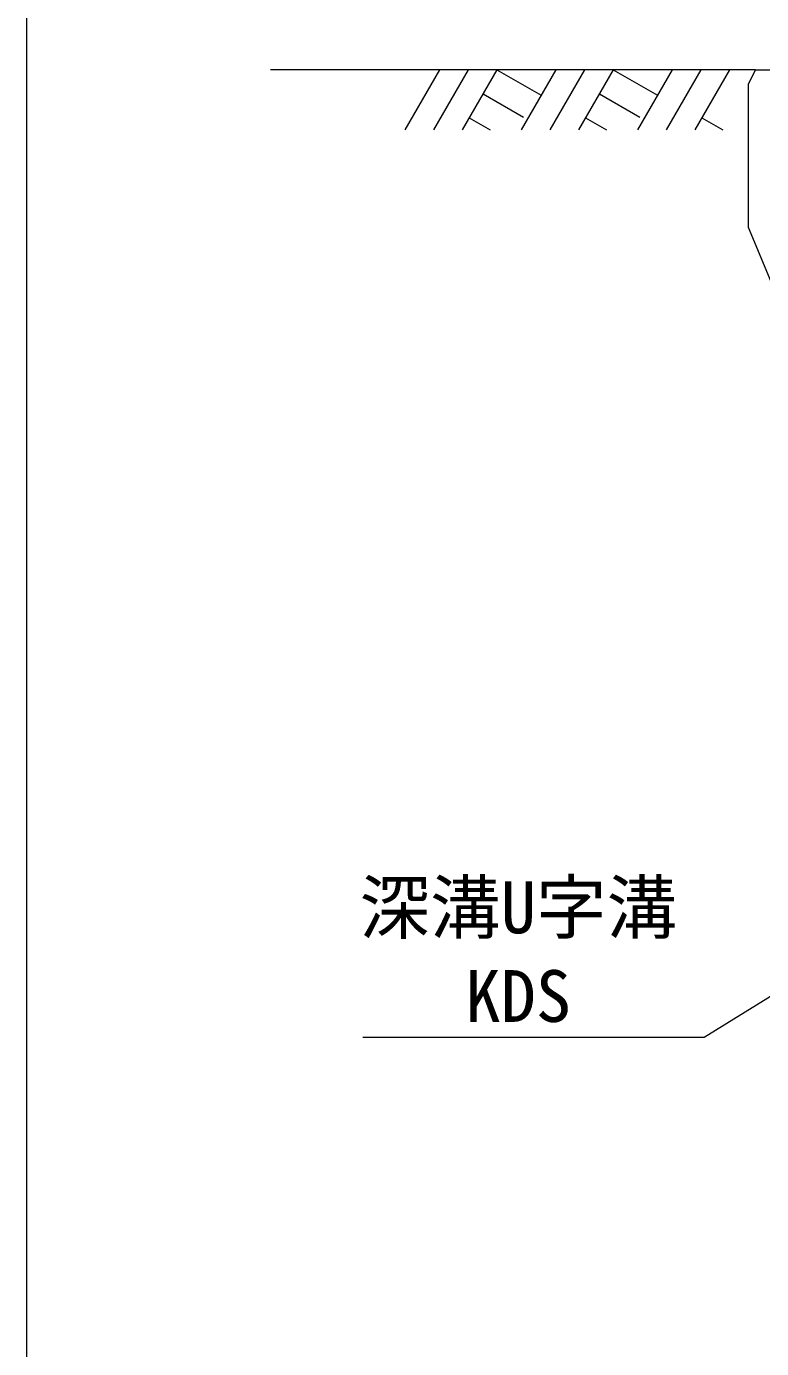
# Model space of a CAD drawing. Units: millimetres at full size; details may follow other scales. Extents: x 172874 to 217143, y 854931 to 903297.
# Drawn here: x 181274 to 181881, y 867156 to 868247 of the extents above; entities that cross this region are included whole.
import ezdxf
from ezdxf.enums import TextEntityAlignment as Align

# ---------------------------------------------------------------- set-up
doc = ezdxf.new("R2010")
doc.units = ezdxf.units.MM
doc.header["$LTSCALE"] = 20
for name, color, linetype, lineweight in [('0_2', 7, 'Continuous', 20), ('図枠', 5, 'Continuous', 13), ('引出線', 4, 'Continuous', 13), ('本体', 2, 'Continuous', 13), ('ﾊｯﾁﾝｸﾞ', 7, 'Continuous', 5)]:
    doc.layers.add(name, color=color, linetype=linetype, lineweight=lineweight)
doc.styles.add('ＭＳ ゴシック', font='')
doc.styles.get('ＭＳ ゴシック').set_extended_font_data('MS Gothic')

msp = doc.modelspace()

# ---------------------------------------------------------------- linework, layer by layer
at = {"layer": '0_2'}
msp.add_line((181875.7, 868211.42), (181475.7, 868211.42), dxfattribs=at)
at = {"layer": '図枠'}
msp.add_line((181274.21, 874031.02), (181274.21, 854931.02), dxfattribs=at)
at = {"layer": '引出線'}
msp.add_lwpolyline([(181953.58, 867487.24), (181833.37, 867412.95), (181551.84, 867412.95)], dxfattribs=at)
at = {"layer": '本体'}
for p, q in [((181875.7, 868211.42), (181869.7, 868199.42)), ((181875.7, 868211.42), (181934.7, 868211.42)), ((181869.7, 868199.42), (181869.7, 868081.42)), ((181869.7, 868081.42), (181944.7, 867901.42))]:
    msp.add_line(p, q, dxfattribs=at)
at = {"layer": 'ﾊｯﾁﾝｸﾞ', "lineweight": 9}
for p, q in [((181615.14, 868211.42), (181586.49, 868161.8)), ((181638.76, 868211.42), (181610.11, 868161.8)), ((181662.39, 868211.42), (181633.74, 868161.8)), ((181662.39, 868211.42), (181698.95, 868190.31)), ((181711.14, 868211.42), (181682.49, 868161.8)), ((181734.76, 868211.42), (181706.11, 868161.8)), ((181758.38, 868211.42), (181729.74, 868161.8)), ((181758.38, 868211.42), (181794.95, 868190.31)), ((181807.14, 868211.42), (181778.49, 868161.8)), ((181830.76, 868211.42), (181802.11, 868161.8)), ((181854.38, 868211.42), (181825.74, 868161.8)), ((181650.96, 868191.64), (181684.38, 868172.35)), ((181746.96, 868191.64), (181780.38, 868172.35)), ((181639.54, 868171.85), (181656.95, 868161.8)), ((181735.54, 868171.85), (181752.96, 868161.8)), ((181831.54, 868171.85), (181848.95, 868161.8))]:
    msp.add_line(p, q, dxfattribs=at)

# ---------------------------------------------------------------- texts
at = {"layer": '引出線', "style": 'ＭＳ ゴシック'}
for s, p in [('深溝U字溝', (181548.99, 867486.19)), ('KDS', (181636.4, 867413.07))]:
    msp.add_text(s, height=42.72, dxfattribs=at).set_placement(p, align=Align.BOTTOM_LEFT)

doc.saveas('drawing.dxf')
